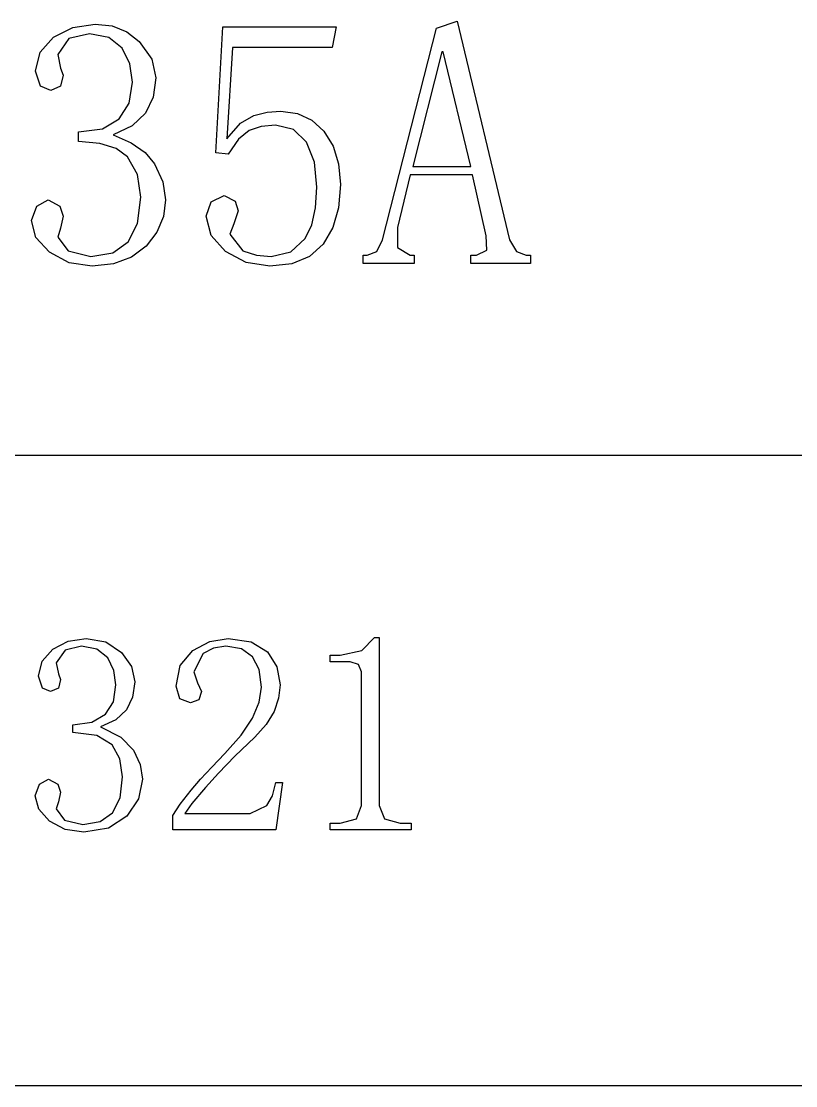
# Model space of a CAD drawing. Extents: x 0 to 420, y 0 to 297.
# Drawn here: x 378.65 to 386.83, y 15 to 26.25 of the extents above; entities that cross this region are included whole.
import ezdxf

# ---------------------------------------------------------------- set-up
doc = ezdxf.new("R2010")
doc.units = 0

msp = doc.modelspace()

# ---------------------------------------------------------------- linework, layer by layer
at = {"color": 7, "lineweight": 25}
for p, q in [((415, 21.66), (363, 21.66)), ((415, 15), (303, 15))]:
    msp.add_line(p, q, dxfattribs=at)
for points in [[(380.174, 24.363), (380.151, 24.185), (380.083, 24.022), (379.97, 23.873), (379.815, 23.756), (379.625, 23.685), (379.399, 23.661), (379.154, 23.698), (378.946, 23.808), (378.804, 23.965), (378.756, 24.144), (378.815, 24.297), (378.932, 24.363), (379.056, 24.297), (379.092, 24.188), (379.063, 24.063), (379.034, 23.968), (379.144, 23.822), (379.385, 23.764), (379.615, 23.802), (379.779, 23.917), (379.878, 24.113), (379.911, 24.392), (379.876, 24.63), (379.772, 24.816), (379.653, 24.906), (379.48, 24.959), (379.253, 24.977), (379.253, 25.08), (379.507, 25.114), (379.684, 25.218), (379.789, 25.385), (379.823, 25.606), (379.796, 25.798), (379.714, 25.964), (379.573, 26.079), (379.37, 26.118), (379.151, 26.066), (379.034, 25.898), (379.063, 25.752), (379.092, 25.679), (379.063, 25.562), (378.961, 25.518), (378.851, 25.562), (378.8, 25.723), (378.847, 25.922), (378.99, 26.081), (379.195, 26.185), (379.429, 26.22), (379.611, 26.2), (379.766, 26.139), (379.896, 26.037), (380.028, 25.849), (380.072, 25.65), (380.044, 25.447), (379.962, 25.277), (379.822, 25.143), (379.619, 25.05), (379.81, 24.964), (379.957, 24.862), (380.057, 24.743), (380.145, 24.553)], [(383.416, 24.626), (382.758, 24.626), (382.626, 24.071), (382.626, 23.859), (382.758, 23.778), (382.802, 23.778), (382.802, 23.691), (382.261, 23.691), (382.261, 23.778), (382.305, 23.778), (382.407, 23.815), (382.465, 23.939), (383.036, 26.176), (383.255, 26.249), (383.81, 23.939), (383.884, 23.815), (383.986, 23.778), (384.03, 23.778), (384.03, 23.691), (383.401, 23.691), (383.401, 23.778), (383.46, 23.778), (383.569, 23.83), (383.562, 23.983)], [(381.393, 25.299), (381.567, 25.275), (381.718, 25.205), (381.846, 25.087), (381.944, 24.93), (382.002, 24.742), (382.022, 24.524), (382.001, 24.279), (381.94, 24.069), (381.839, 23.895), (381.695, 23.765), (381.507, 23.687), (381.276, 23.661), (381.027, 23.7), (380.808, 23.815), (380.655, 23.985), (380.603, 24.188), (380.655, 24.341), (380.794, 24.407), (380.91, 24.349), (380.94, 24.246), (380.896, 24.107), (380.852, 23.998), (380.991, 23.822), (381.135, 23.778), (381.291, 23.764), (381.497, 23.811), (381.649, 23.954), (381.718, 24.098), (381.759, 24.279), (381.773, 24.495), (381.746, 24.76), (381.663, 24.97), (381.526, 25.107), (381.334, 25.153), (381.185, 25.138), (381.057, 25.094), (380.943, 25.003), (380.837, 24.846), (380.706, 24.86), (380.779, 26.191), (381.978, 26.191), (381.934, 25.971), (380.881, 25.971), (380.823, 25.006), (380.967, 25.171), (381.108, 25.255), (381.249, 25.288)], [(383.109, 25.927), (383.094, 25.927), (382.787, 24.714), (383.401, 24.714)], [(379.93, 18.241), (379.889, 18.032), (379.766, 17.849), (379.57, 17.722), (379.31, 17.679), (379.114, 17.709), (378.948, 17.796), (378.834, 17.922), (378.796, 18.065), (378.842, 18.188), (378.936, 18.241), (379.035, 18.188), (379.065, 18.101), (379.041, 18.001), (379.018, 17.925), (379.105, 17.808), (379.298, 17.761), (379.483, 17.792), (379.614, 17.884), (379.693, 18.041), (379.719, 18.264), (379.692, 18.454), (379.608, 18.603), (379.449, 18.7), (379.193, 18.732), (379.193, 18.814), (379.396, 18.842), (379.538, 18.925), (379.622, 19.058), (379.649, 19.235), (379.627, 19.389), (379.562, 19.522), (379.449, 19.614), (379.287, 19.644), (379.111, 19.603), (379.018, 19.469), (379.041, 19.352), (379.065, 19.293), (379.041, 19.2), (378.959, 19.165), (378.872, 19.2), (378.831, 19.329), (378.869, 19.488), (378.983, 19.615), (379.146, 19.698), (379.334, 19.726), (379.544, 19.69), (379.708, 19.58), (379.813, 19.429), (379.848, 19.27), (379.826, 19.108), (379.76, 18.972), (379.648, 18.865), (379.486, 18.791), (379.702, 18.682), (379.836, 18.545), (379.907, 18.393)], [(381.186, 19.212), (381.162, 19.397), (381.092, 19.533), (380.975, 19.617), (380.811, 19.644), (380.681, 19.625), (380.572, 19.568), (380.472, 19.375), (380.513, 19.258), (380.554, 19.165), (380.525, 19.077), (380.437, 19.048), (380.326, 19.089), (380.285, 19.223), (380.329, 19.44), (380.461, 19.598), (380.642, 19.694), (380.835, 19.726), (381.079, 19.691), (381.25, 19.586), (381.351, 19.428), (381.385, 19.235), (381.368, 19.095), (381.32, 18.954), (381.237, 18.817), (381.116, 18.685), (380.907, 18.481), (380.733, 18.303), (380.595, 18.153), (380.45, 17.982), (380.379, 17.878), (381.069, 17.878), (381.244, 17.96), (381.303, 18.062), (381.338, 18.206), (381.408, 18.206), (381.338, 17.703), (380.25, 17.703), (380.25, 17.855), (380.328, 17.975), (380.443, 18.124), (380.542, 18.24), (380.661, 18.368), (380.8, 18.51), (380.972, 18.703), (381.092, 18.884), (381.162, 19.054)], [(382.43, 19.738), (382.43, 17.96), (382.488, 17.82), (382.652, 17.773), (382.769, 17.773), (382.769, 17.703), (381.915, 17.703), (381.915, 17.773), (382.02, 17.773), (382.19, 17.82), (382.243, 17.96), (382.243, 19.375), (382.213, 19.451), (382.126, 19.481), (381.915, 19.481), (381.915, 19.551), (382.02, 19.551), (382.248, 19.598), (382.383, 19.738)]]:
    msp.add_lwpolyline(points, close=True, dxfattribs=at)

doc.saveas('drawing.dxf')
